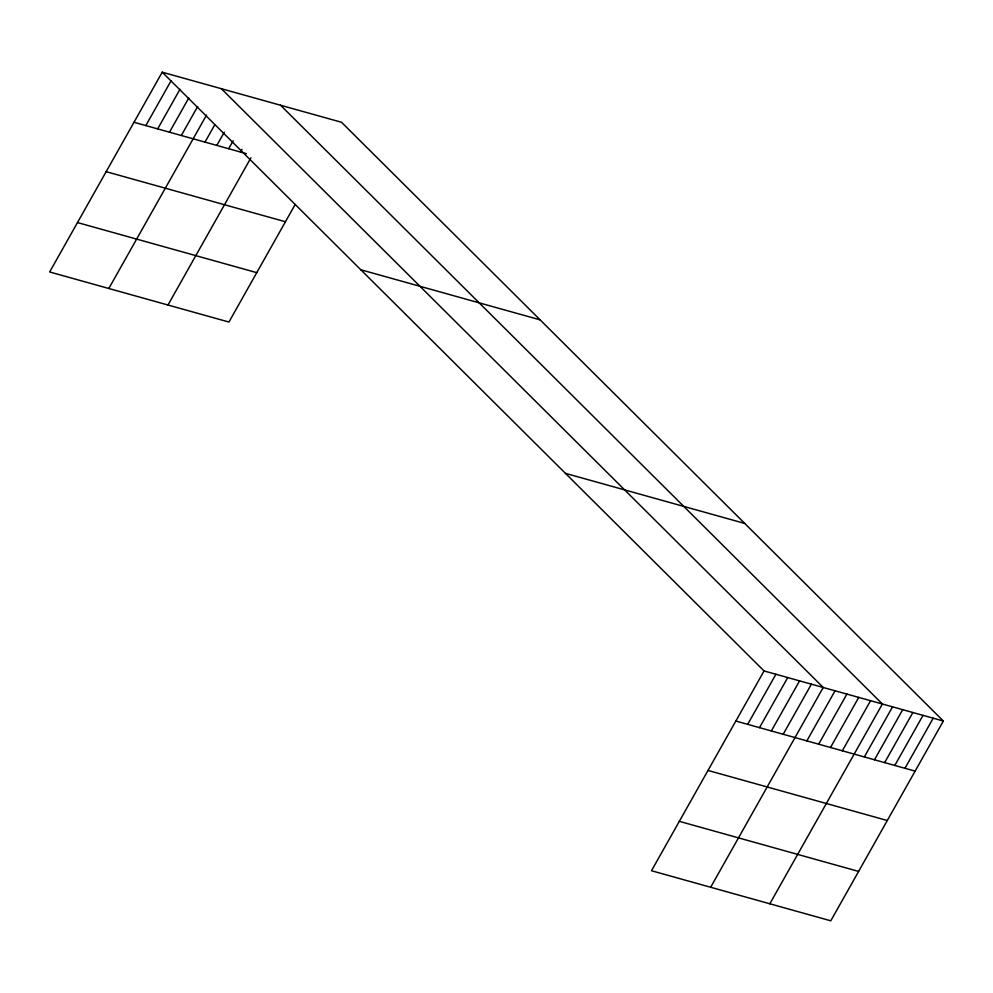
<?xml version="1.0" encoding="UTF-8"?>
<svg xmlns="http://www.w3.org/2000/svg" width="993" height="993" viewBox="0 0 993 993"><rect width="100%" height="100%" fill="white"/><g stroke="black" fill="none" stroke-linecap="round" stroke-linejoin="round"><path stroke-width="1.49" d="M162.219 72.191L764.064 670.958L651.495 870.737L830.781 920.809L943.35 721.03L341.505 122.263L162.219 72.191L49.65 271.97L228.936 322.042L295.182 204.459M145.834 125.577L171.081 80.768M157.664 128.891L179.944 89.345M169.493 132.193L188.807 97.922M181.322 135.495L197.669 106.499M108.808 288.491L206.532 115.076M204.992 142.111L214.649 124.969M216.822 145.412L224.257 132.23M228.663 148.714L233.119 140.807M240.492 152.028L241.969 149.384M167.978 305.025L250.931 157.8M747.679 724.344L775.905 674.259M759.508 727.658L787.734 677.561M771.338 730.96L799.564 680.875M783.179 734.261L811.405 684.177M710.665 887.258L823.234 687.479L221.377 88.712M806.837 740.877L835.063 690.78M818.679 744.179L846.892 694.095M830.508 747.481L858.734 697.396M842.337 750.795L870.563 700.698M769.823 903.791L882.392 704.012L280.547 105.233M864.332 756.939L892.558 706.842M874.485 759.769L902.711 709.685M884.651 762.612L912.877 712.515M894.805 765.442L923.031 715.357M904.971 768.284L933.197 718.2M133.993 122.276L246.401 153.679M106.164 171.677L285.438 221.749M360.831 269.773L540.105 319.858M77.479 222.569L256.765 272.653M565.464 473.363L744.738 523.435M764.064 670.958L943.35 721.03M735.85 721.042L915.124 771.127M708.009 770.444L887.295 820.516M679.336 821.335L858.61 871.42"/></g></svg>
